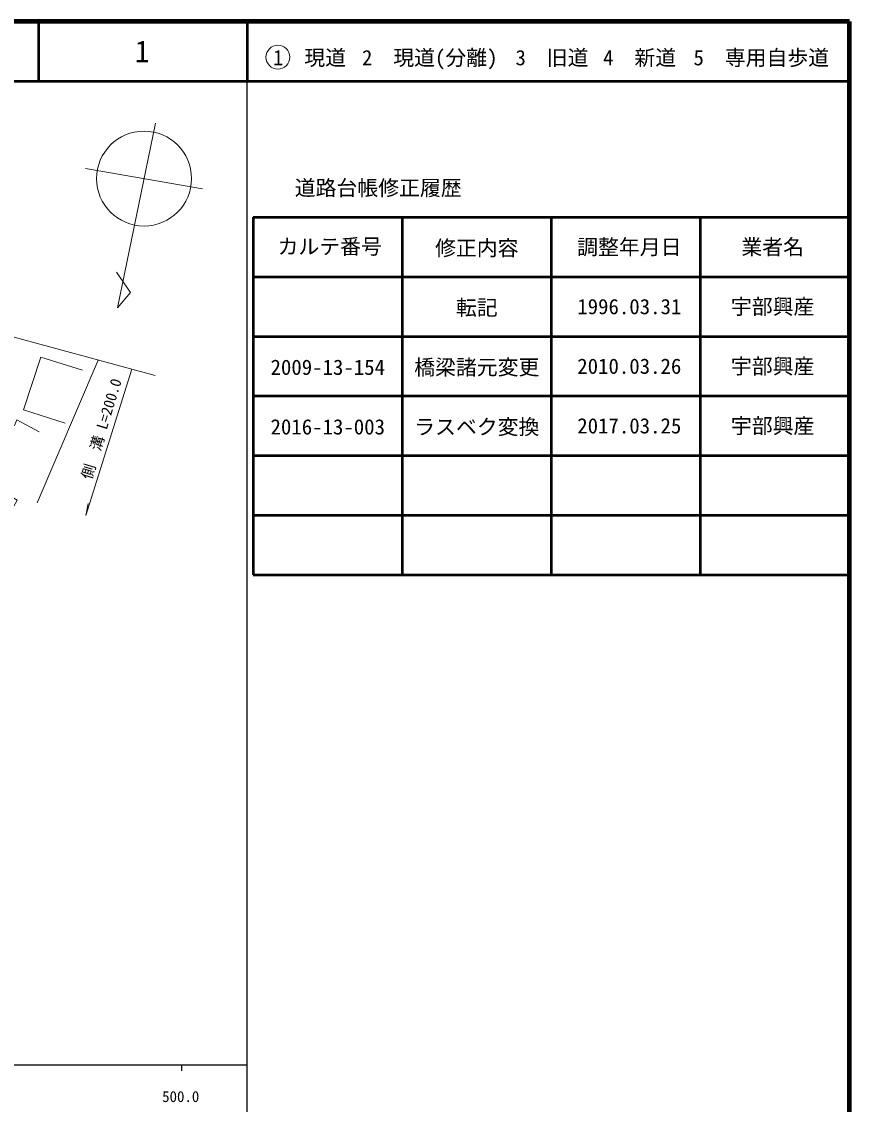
# Model space of a CAD drawing. Units: millimetres, scale not verified. Extents: x 40000 to 680000, y 20000 to 380000.
# Drawn here: x 541162 to 680000, y 198357 to 380000 of the extents above; entities that cross this region are included whole.
import ezdxf
from ezdxf.enums import TextEntityAlignment as Align

# ---------------------------------------------------------------- set-up
doc = ezdxf.new("R2010")
doc.units = ezdxf.units.MM
doc.header["$LTSCALE"] = 1000
for name, color, linetype, lineweight in [('M-STR-HTXT', 7, 'Continuous', 13), ('M-TTL', 2, 'Continuous', 140), ('M-TTL-BAND', 7, 'Continuous', 25), ('M-TTL-FRAM', 2, 'Continuous', 50), ('M-TTL-LINE', 7, 'Continuous', 50), ('M-TTL-TXT', 7, 'Continuous', 13), ('M-WORK', 1, 'Continuous', 13)]:
    doc.layers.add(name, color=color, linetype=linetype, lineweight=lineweight)
doc.styles.add('ＭＳ ゴシック', font='')
doc.styles.get('ＭＳ ゴシック').set_extended_font_data('MS Gothic')

msp = doc.modelspace()

# ---------------------------------------------------------------- linework, layer by layer
at = {"layer": 'M-STR-HTXT'}
for p, q in [((559650, 321684), (551954, 297172)), ((551954, 297172), (552321, 299142))]:
    msp.add_line(p, q, dxfattribs=at)
at = {"layer": 'M-TTL'}
for p, q in [((680000, 380000), (40000, 380000)), ((680000, 20000), (680000, 380000))]:
    msp.add_line(p, q, dxfattribs=at)
at = {"layer": 'M-TTL-BAND'}
for p, q in [((579000, 20000), (579000, 370000)), ((40000, 205000), (579000, 205000)), ((568000, 205000), (568000, 204000))]:
    msp.add_line(p, q, dxfattribs=at)
at = {"layer": 'M-TTL-FRAM'}
for p, q in [((580000, 347197), (580000, 287197)), ((580000, 347197), (680000, 347197)), ((580000, 287197), (680000, 287197))]:
    msp.add_line(p, q, dxfattribs=at)
at = {"layer": 'M-TTL-LINE'}
for p, q in [((543997, 380000), (543997, 370000)), ((579000, 380000), (579000, 370000)), ((40000, 370000), (680000, 370000)), ((605000, 347197), (605000, 287197)), ((630000, 347197), (630000, 287197)), ((655000, 347197), (655000, 287197)), ((580000, 337197), (680000, 337197)), ((580000, 327197), (680000, 327197)), ((580000, 317197), (680000, 317197)), ((580000, 307197), (680000, 307197)), ((580000, 297197), (680000, 297197))]:
    msp.add_line(p, q, dxfattribs=at)
at = {"layer": 'M-TTL-TXT'}
msp.add_circle((584147, 374034), 2000, dxfattribs=at)
at = {"layer": 'M-WORK'}
for p, q in [((551875, 355384), (571510, 351967)), ((523507, 331495), (563558, 320623)), ((554017, 323213), (543778, 299274))]:
    msp.add_line(p, q, dxfattribs=at)
for points in [[(563596, 362974), (557254, 332001), (559400, 334588), (557069, 337974)], [(551370, 321506), (544363, 323721), (541487, 314862), (548462, 312648)], [(544099, 311194), (540341, 313203), (539953, 312242), (539126, 312638), (534069, 303482), (540396, 299721), (535352, 290790), (527642, 293761), (525183, 289539), (525315, 288448), (532785, 285771)]]:
    msp.add_lwpolyline(points, dxfattribs=at)
msp.add_circle((561692, 353675), 7965, dxfattribs=at)

# ---------------------------------------------------------------- texts
at = {"layer": 'M-STR-HTXT', "style": 'ＭＳ ゴシック'}
msp.add_text('側\u3000溝 L=200.0', height=1833, rotation=73, dxfattribs=at).set_placement((553385, 302896), align=Align.BOTTOM_LEFT)
at = {"layer": 'M-TTL-BAND', "style": 'ＭＳ ゴシック'}
msp.add_text('500.0', height=1833, dxfattribs=at).set_placement((567844, 198195), align=Align.BOTTOM_CENTER)
at = {"layer": 'M-TTL-TXT', "style": 'ＭＳ ゴシック'}
for s, height, p in [('1', 3666, (561372, 375000)), ('1\u3000現道', 2566, (589448, 373958)), ('2\u3000現道(分離)', 2566, (609619, 373958)), ('3\u3000旧道', 2566, (630121, 373958)), ('4\u3000新道', 2566, (644824, 373958)), ('5\u3000専用自歩道', 2566, (665228, 373958)), ('道路台帳修正履歴', 2566, (600968, 352113)), ('カルテ番号', 2566, (592839, 342277)), ('修正内容', 2566, (617509, 342023)), ('調整年月日', 2566, (643089, 342197)), ('業者名', 2566, (667134, 342197)), ('転記', 2566, (617509, 332023)), ('1996.03.31', 2566, (643089, 332197)), ('宇部興産', 2566, (667134, 332197)), ('橋梁諸元変更', 2566, (617509, 322023)), ('2010.03.26', 2566, (643089, 322197)), ('宇部興産', 2566, (667134, 322197)), ('2009-13-154', 2566, (592509, 322023)), ('2016-13-003', 2566, (592509, 312023)), ('ラスベク変換', 2566, (617509, 312023)), ('2017.03.25', 2566, (643089, 312197)), ('宇部興産', 2566, (667134, 312197))]:
    msp.add_text(s, height=height, dxfattribs=at).set_placement(p, align=Align.MIDDLE_CENTER)

doc.saveas('drawing.dxf')
